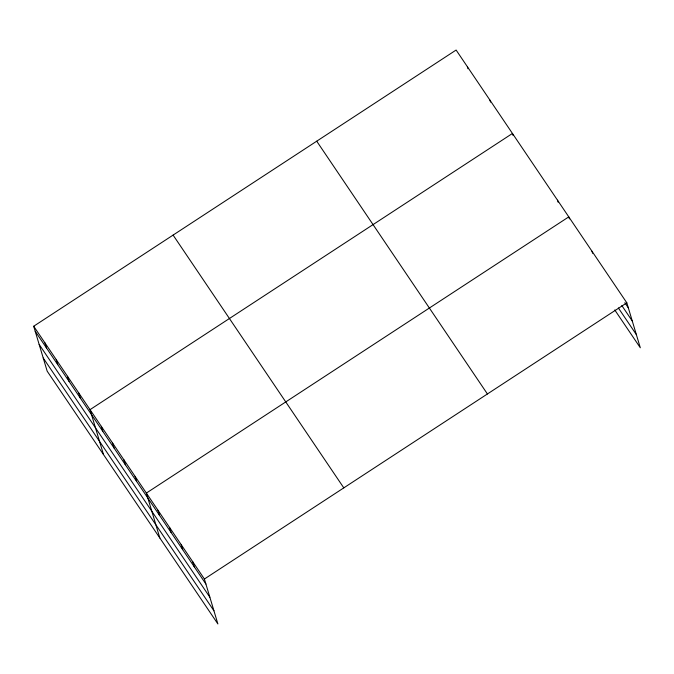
<?xml version="1.0" encoding="UTF-8"?>
<svg xmlns="http://www.w3.org/2000/svg" width="674" height="674" viewBox="0 0 674 674"><rect width="100%" height="100%" fill="white"/><g stroke="black" fill="none" stroke-linecap="round" stroke-linejoin="round"><path stroke-width="1.01" d="M33.7 326.241L204.399 579.017L217.887 623.956L47.18 371.18L33.7 326.241L456.113 50.044L626.82 302.82L640.3 347.759L614.764 309.947M204.399 579.017L626.82 302.82M624.849 302.702L628.328 307.858M621.832 305.558L632.279 321.026M618.361 307.951L636.349 334.59M316.721 141.195L487.42 393.97M173.1 235.091L343.799 487.875M35.208 331.271L205.915 584.046M39.159 344.439L209.858 597.215M43.229 358.004L213.936 610.787M591.991 251.259L592.598 253.272M569.387 218.89L568.78 216.876L146.359 493.073L159.848 538.012M557.516 200.195L558.114 202.208M513.049 135.474L512.451 133.46L90.03 409.657L103.51 454.596M489.914 100.097L490.52 102.111M467.385 66.734L467.983 68.748M192.798 561.821L194.306 566.859M181.188 544.634L182.696 549.672M169.578 527.447L171.086 532.477M157.969 510.26L159.477 515.29M135.095 476.383L136.603 481.421M123.831 459.702L125.339 464.74M112.566 443.02L114.075 448.05M101.294 426.339L102.81 431.368M78.765 392.967L80.273 398.005M67.501 376.286L69.009 381.324M56.228 359.604L57.745 364.634M44.964 342.923L46.472 347.952"/></g></svg>
